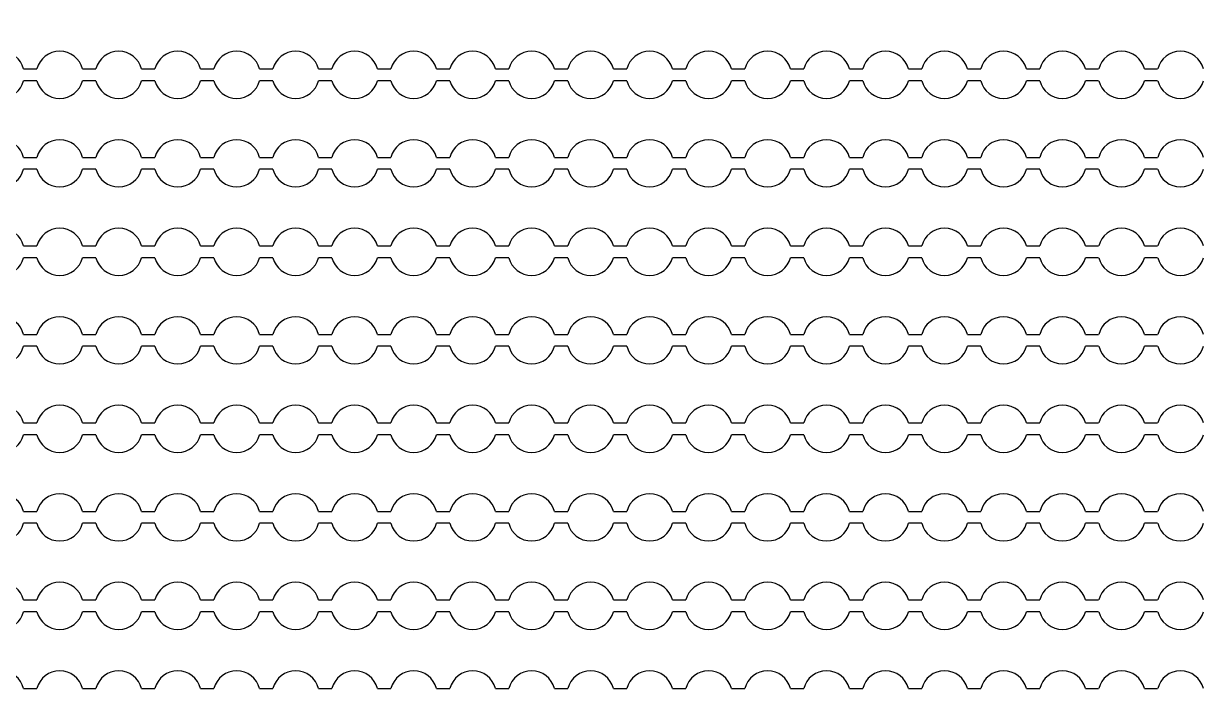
# Model space of a CAD drawing. Extents: x 4056 to 105656, y 4120 to 105720.
# Drawn here: x 59891 to 60891, y 74499 to 75068 of the extents above; entities that cross this region are included whole.
import ezdxf

# ---------------------------------------------------------------- set-up
doc = ezdxf.new("R2010")
doc.units = 13
doc.header["$MEASUREMENT"] = 0
doc.layers.add('Main Layer', color=7, linetype='Continuous', lineweight=0)

msp = doc.modelspace()

# ---------------------------------------------------------------- linework, layer by layer
for p, q in [((59890.9, 75029.2), (59902.1, 75029.2)), ((59940.9, 75029.2), (59952.1, 75029.2)), ((59990.9, 75029.2), (60002.1, 75029.2)), ((60040.9, 75029.2), (60052.1, 75029.2)), ((60090.9, 75029.2), (60102.1, 75029.2)), ((60140.9, 75029.2), (60152.1, 75029.2)), ((60190.9, 75029.2), (60202.1, 75029.2)), ((60240.9, 75029.2), (60252.1, 75029.2)), ((60290.9, 75029.2), (60302.1, 75029.2)), ((60340.9, 75029.2), (60352.1, 75029.2)), ((60390.9, 75029.2), (60402.1, 75029.2)), ((60440.9, 75029.2), (60452.1, 75029.2)), ((60490.9, 75029.2), (60502.1, 75029.2)), ((60540.9, 75029.2), (60552.1, 75029.2)), ((60590.9, 75029.2), (60602.1, 75029.2)), ((60640.9, 75029.2), (60652.1, 75029.2)), ((60690.9, 75029.2), (60702.1, 75029.2)), ((60740.9, 75029.2), (60752.1, 75029.2)), ((60790.9, 75029.2), (60802.1, 75029.2)), ((60840.9, 75029.2), (60852.1, 75029.2)), ((59902.1, 75019.2), (59890.9, 75019.2)), ((59952.1, 75019.2), (59940.9, 75019.2)), ((60002.1, 75019.2), (59990.9, 75019.2)), ((60052.1, 75019.2), (60040.9, 75019.2)), ((60102.1, 75019.2), (60090.9, 75019.2)), ((60152.1, 75019.2), (60140.9, 75019.2)), ((60202.1, 75019.2), (60190.9, 75019.2)), ((60252.1, 75019.2), (60240.9, 75019.2)), ((60302.1, 75019.2), (60290.9, 75019.2)), ((60352.1, 75019.2), (60340.9, 75019.2)), ((60402.1, 75019.2), (60390.9, 75019.2)), ((60452.1, 75019.2), (60440.9, 75019.2)), ((60502.1, 75019.2), (60490.9, 75019.2)), ((60552.1, 75019.2), (60540.9, 75019.2)), ((60602.1, 75019.2), (60590.9, 75019.2)), ((60652.1, 75019.2), (60640.9, 75019.2)), ((60702.1, 75019.2), (60690.9, 75019.2)), ((60752.1, 75019.2), (60740.9, 75019.2)), ((60802.1, 75019.2), (60790.9, 75019.2)), ((60852.1, 75019.2), (60840.9, 75019.2)), ((59890.9, 74954.2), (59902.1, 74954.2)), ((59940.9, 74954.2), (59952.1, 74954.2)), ((59990.9, 74954.2), (60002.1, 74954.2)), ((60040.9, 74954.2), (60052.1, 74954.2)), ((60090.9, 74954.2), (60102.1, 74954.2)), ((60140.9, 74954.2), (60152.1, 74954.2)), ((60190.9, 74954.2), (60202.1, 74954.2)), ((60240.9, 74954.2), (60252.1, 74954.2)), ((60290.9, 74954.2), (60302.1, 74954.2)), ((60340.9, 74954.2), (60352.1, 74954.2)), ((60390.9, 74954.2), (60402.1, 74954.2)), ((60440.9, 74954.2), (60452.1, 74954.2)), ((60490.9, 74954.2), (60502.1, 74954.2)), ((60540.9, 74954.2), (60552.1, 74954.2)), ((60590.9, 74954.2), (60602.1, 74954.2)), ((60640.9, 74954.2), (60652.1, 74954.2)), ((60690.9, 74954.2), (60702.1, 74954.2)), ((60740.9, 74954.2), (60752.1, 74954.2)), ((60790.9, 74954.2), (60802.1, 74954.2)), ((60840.9, 74954.2), (60852.1, 74954.2)), ((59902.1, 74944.2), (59890.9, 74944.2)), ((59952.1, 74944.2), (59940.9, 74944.2)), ((60002.1, 74944.2), (59990.9, 74944.2)), ((60052.1, 74944.2), (60040.9, 74944.2)), ((60102.1, 74944.2), (60090.9, 74944.2)), ((60152.1, 74944.2), (60140.9, 74944.2)), ((60202.1, 74944.2), (60190.9, 74944.2)), ((60252.1, 74944.2), (60240.9, 74944.2)), ((60302.1, 74944.2), (60290.9, 74944.2)), ((60352.1, 74944.2), (60340.9, 74944.2)), ((60402.1, 74944.2), (60390.9, 74944.2)), ((60452.1, 74944.2), (60440.9, 74944.2)), ((60502.1, 74944.2), (60490.9, 74944.2)), ((60552.1, 74944.2), (60540.9, 74944.2)), ((60602.1, 74944.2), (60590.9, 74944.2)), ((60652.1, 74944.2), (60640.9, 74944.2)), ((60702.1, 74944.2), (60690.9, 74944.2)), ((60752.1, 74944.2), (60740.9, 74944.2)), ((60802.1, 74944.2), (60790.9, 74944.2)), ((60852.1, 74944.2), (60840.9, 74944.2)), ((59890.9, 74879.2), (59902.1, 74879.2)), ((59940.9, 74879.2), (59952.1, 74879.2)), ((59990.9, 74879.2), (60002.1, 74879.2)), ((60040.9, 74879.2), (60052.1, 74879.2)), ((60090.9, 74879.2), (60102.1, 74879.2)), ((60140.9, 74879.2), (60152.1, 74879.2)), ((60190.9, 74879.2), (60202.1, 74879.2)), ((60240.9, 74879.2), (60252.1, 74879.2)), ((60290.9, 74879.2), (60302.1, 74879.2)), ((60340.9, 74879.2), (60352.1, 74879.2)), ((60390.9, 74879.2), (60402.1, 74879.2)), ((60440.9, 74879.2), (60452.1, 74879.2)), ((60490.9, 74879.2), (60502.1, 74879.2)), ((60540.9, 74879.2), (60552.1, 74879.2)), ((60590.9, 74879.2), (60602.1, 74879.2)), ((60640.9, 74879.2), (60652.1, 74879.2)), ((60690.9, 74879.2), (60702.1, 74879.2)), ((60740.9, 74879.2), (60752.1, 74879.2)), ((60790.9, 74879.2), (60802.1, 74879.2)), ((60840.9, 74879.2), (60852.1, 74879.2)), ((59902.1, 74869.2), (59890.9, 74869.2)), ((59952.1, 74869.2), (59940.9, 74869.2)), ((60002.1, 74869.2), (59990.9, 74869.2)), ((60052.1, 74869.2), (60040.9, 74869.2)), ((60102.1, 74869.2), (60090.9, 74869.2)), ((60152.1, 74869.2), (60140.9, 74869.2)), ((60202.1, 74869.2), (60190.9, 74869.2)), ((60252.1, 74869.2), (60240.9, 74869.2)), ((60302.1, 74869.2), (60290.9, 74869.2)), ((60352.1, 74869.2), (60340.9, 74869.2)), ((60402.1, 74869.2), (60390.9, 74869.2)), ((60452.1, 74869.2), (60440.9, 74869.2)), ((60502.1, 74869.2), (60490.9, 74869.2)), ((60552.1, 74869.2), (60540.9, 74869.2)), ((60602.1, 74869.2), (60590.9, 74869.2)), ((60652.1, 74869.2), (60640.9, 74869.2)), ((60702.1, 74869.2), (60690.9, 74869.2)), ((60752.1, 74869.2), (60740.9, 74869.2)), ((60802.1, 74869.2), (60790.9, 74869.2)), ((60852.1, 74869.2), (60840.9, 74869.2)), ((59890.9, 74804.2), (59902.1, 74804.2)), ((59940.9, 74804.2), (59952.1, 74804.2)), ((59990.9, 74804.2), (60002.1, 74804.2)), ((60040.9, 74804.2), (60052.1, 74804.2)), ((60090.9, 74804.2), (60102.1, 74804.2)), ((60140.9, 74804.2), (60152.1, 74804.2)), ((60190.9, 74804.2), (60202.1, 74804.2)), ((60240.9, 74804.2), (60252.1, 74804.2)), ((60290.9, 74804.2), (60302.1, 74804.2)), ((60340.9, 74804.2), (60352.1, 74804.2)), ((60390.9, 74804.2), (60402.1, 74804.2)), ((60440.9, 74804.2), (60452.1, 74804.2)), ((60490.9, 74804.2), (60502.1, 74804.2)), ((60540.9, 74804.2), (60552.1, 74804.2)), ((60590.9, 74804.2), (60602.1, 74804.2)), ((60640.9, 74804.2), (60652.1, 74804.2)), ((60690.9, 74804.2), (60702.1, 74804.2)), ((60740.9, 74804.2), (60752.1, 74804.2)), ((60790.9, 74804.2), (60802.1, 74804.2)), ((60840.9, 74804.2), (60852.1, 74804.2)), ((59902.1, 74794.2), (59890.9, 74794.2)), ((59952.1, 74794.2), (59940.9, 74794.2)), ((60002.1, 74794.2), (59990.9, 74794.2)), ((60052.1, 74794.2), (60040.9, 74794.2)), ((60102.1, 74794.2), (60090.9, 74794.2)), ((60152.1, 74794.2), (60140.9, 74794.2)), ((60202.1, 74794.2), (60190.9, 74794.2)), ((60252.1, 74794.2), (60240.9, 74794.2)), ((60302.1, 74794.2), (60290.9, 74794.2)), ((60352.1, 74794.2), (60340.9, 74794.2)), ((60402.1, 74794.2), (60390.9, 74794.2)), ((60452.1, 74794.2), (60440.9, 74794.2)), ((60502.1, 74794.2), (60490.9, 74794.2)), ((60552.1, 74794.2), (60540.9, 74794.2)), ((60602.1, 74794.2), (60590.9, 74794.2)), ((60652.1, 74794.2), (60640.9, 74794.2)), ((60702.1, 74794.2), (60690.9, 74794.2)), ((60752.1, 74794.2), (60740.9, 74794.2)), ((60802.1, 74794.2), (60790.9, 74794.2)), ((60852.1, 74794.2), (60840.9, 74794.2)), ((59890.9, 74729.2), (59902.1, 74729.2)), ((59940.9, 74729.2), (59952.1, 74729.2)), ((59990.9, 74729.2), (60002.1, 74729.2)), ((60040.9, 74729.2), (60052.1, 74729.2)), ((60090.9, 74729.2), (60102.1, 74729.2)), ((60140.9, 74729.2), (60152.1, 74729.2)), ((60190.9, 74729.2), (60202.1, 74729.2)), ((60240.9, 74729.2), (60252.1, 74729.2)), ((60290.9, 74729.2), (60302.1, 74729.2)), ((60340.9, 74729.2), (60352.1, 74729.2)), ((60390.9, 74729.2), (60402.1, 74729.2)), ((60440.9, 74729.2), (60452.1, 74729.2)), ((60490.9, 74729.2), (60502.1, 74729.2)), ((60540.9, 74729.2), (60552.1, 74729.2)), ((60590.9, 74729.2), (60602.1, 74729.2)), ((60640.9, 74729.2), (60652.1, 74729.2)), ((60690.9, 74729.2), (60702.1, 74729.2)), ((60740.9, 74729.2), (60752.1, 74729.2)), ((60790.9, 74729.2), (60802.1, 74729.2)), ((60840.9, 74729.2), (60852.1, 74729.2)), ((59902.1, 74719.2), (59890.9, 74719.2)), ((59952.1, 74719.2), (59940.9, 74719.2)), ((60002.1, 74719.2), (59990.9, 74719.2)), ((60052.1, 74719.2), (60040.9, 74719.2)), ((60102.1, 74719.2), (60090.9, 74719.2)), ((60152.1, 74719.2), (60140.9, 74719.2)), ((60202.1, 74719.2), (60190.9, 74719.2)), ((60252.1, 74719.2), (60240.9, 74719.2)), ((60302.1, 74719.2), (60290.9, 74719.2)), ((60352.1, 74719.2), (60340.9, 74719.2)), ((60402.1, 74719.2), (60390.9, 74719.2)), ((60452.1, 74719.2), (60440.9, 74719.2)), ((60502.1, 74719.2), (60490.9, 74719.2)), ((60552.1, 74719.2), (60540.9, 74719.2)), ((60602.1, 74719.2), (60590.9, 74719.2)), ((60652.1, 74719.2), (60640.9, 74719.2)), ((60702.1, 74719.2), (60690.9, 74719.2)), ((60752.1, 74719.2), (60740.9, 74719.2)), ((60802.1, 74719.2), (60790.9, 74719.2)), ((60852.1, 74719.2), (60840.9, 74719.2)), ((59890.9, 74654.2), (59902.1, 74654.2)), ((59940.9, 74654.2), (59952.1, 74654.2)), ((59990.9, 74654.2), (60002.1, 74654.2)), ((60040.9, 74654.2), (60052.1, 74654.2)), ((60090.9, 74654.2), (60102.1, 74654.2)), ((60140.9, 74654.2), (60152.1, 74654.2)), ((60190.9, 74654.2), (60202.1, 74654.2)), ((60240.9, 74654.2), (60252.1, 74654.2)), ((60290.9, 74654.2), (60302.1, 74654.2)), ((60340.9, 74654.2), (60352.1, 74654.2)), ((60390.9, 74654.2), (60402.1, 74654.2)), ((60440.9, 74654.2), (60452.1, 74654.2)), ((60490.9, 74654.2), (60502.1, 74654.2)), ((60540.9, 74654.2), (60552.1, 74654.2)), ((60590.9, 74654.2), (60602.1, 74654.2)), ((60640.9, 74654.2), (60652.1, 74654.2)), ((60690.9, 74654.2), (60702.1, 74654.2)), ((60740.9, 74654.2), (60752.1, 74654.2)), ((60790.9, 74654.2), (60802.1, 74654.2)), ((60840.9, 74654.2), (60852.1, 74654.2)), ((59902.1, 74644.2), (59890.9, 74644.2)), ((59952.1, 74644.2), (59940.9, 74644.2)), ((60002.1, 74644.2), (59990.9, 74644.2)), ((60052.1, 74644.2), (60040.9, 74644.2)), ((60102.1, 74644.2), (60090.9, 74644.2)), ((60152.1, 74644.2), (60140.9, 74644.2)), ((60202.1, 74644.2), (60190.9, 74644.2)), ((60252.1, 74644.2), (60240.9, 74644.2)), ((60302.1, 74644.2), (60290.9, 74644.2)), ((60352.1, 74644.2), (60340.9, 74644.2)), ((60402.1, 74644.2), (60390.9, 74644.2)), ((60452.1, 74644.2), (60440.9, 74644.2)), ((60502.1, 74644.2), (60490.9, 74644.2)), ((60552.1, 74644.2), (60540.9, 74644.2)), ((60602.1, 74644.2), (60590.9, 74644.2)), ((60652.1, 74644.2), (60640.9, 74644.2)), ((60702.1, 74644.2), (60690.9, 74644.2)), ((60752.1, 74644.2), (60740.9, 74644.2)), ((60802.1, 74644.2), (60790.9, 74644.2)), ((60852.1, 74644.2), (60840.9, 74644.2)), ((59890.9, 74579.2), (59902.1, 74579.2)), ((59940.9, 74579.2), (59952.1, 74579.2)), ((59990.9, 74579.2), (60002.1, 74579.2)), ((60040.9, 74579.2), (60052.1, 74579.2)), ((60090.9, 74579.2), (60102.1, 74579.2)), ((60140.9, 74579.2), (60152.1, 74579.2)), ((60190.9, 74579.2), (60202.1, 74579.2)), ((60240.9, 74579.2), (60252.1, 74579.2)), ((60290.9, 74579.2), (60302.1, 74579.2)), ((60340.9, 74579.2), (60352.1, 74579.2)), ((60390.9, 74579.2), (60402.1, 74579.2)), ((60440.9, 74579.2), (60452.1, 74579.2)), ((60490.9, 74579.2), (60502.1, 74579.2)), ((60540.9, 74579.2), (60552.1, 74579.2)), ((60590.9, 74579.2), (60602.1, 74579.2)), ((60640.9, 74579.2), (60652.1, 74579.2)), ((60690.9, 74579.2), (60702.1, 74579.2)), ((60740.9, 74579.2), (60752.1, 74579.2)), ((60790.9, 74579.2), (60802.1, 74579.2)), ((60840.9, 74579.2), (60852.1, 74579.2)), ((59902.1, 74569.2), (59890.9, 74569.2)), ((59952.1, 74569.2), (59940.9, 74569.2)), ((60002.1, 74569.2), (59990.9, 74569.2)), ((60052.1, 74569.2), (60040.9, 74569.2)), ((60102.1, 74569.2), (60090.9, 74569.2)), ((60152.1, 74569.2), (60140.9, 74569.2)), ((60202.1, 74569.2), (60190.9, 74569.2)), ((60252.1, 74569.2), (60240.9, 74569.2)), ((60302.1, 74569.2), (60290.9, 74569.2)), ((60352.1, 74569.2), (60340.9, 74569.2)), ((60402.1, 74569.2), (60390.9, 74569.2)), ((60452.1, 74569.2), (60440.9, 74569.2)), ((60502.1, 74569.2), (60490.9, 74569.2)), ((60552.1, 74569.2), (60540.9, 74569.2)), ((60602.1, 74569.2), (60590.9, 74569.2)), ((60652.1, 74569.2), (60640.9, 74569.2)), ((60702.1, 74569.2), (60690.9, 74569.2)), ((60752.1, 74569.2), (60740.9, 74569.2)), ((60802.1, 74569.2), (60790.9, 74569.2)), ((60852.1, 74569.2), (60840.9, 74569.2)), ((59890.9, 74504.2), (59902.1, 74504.2)), ((59940.9, 74504.2), (59952.1, 74504.2)), ((59990.9, 74504.2), (60002.1, 74504.2)), ((60040.9, 74504.2), (60052.1, 74504.2)), ((60090.9, 74504.2), (60102.1, 74504.2)), ((60140.9, 74504.2), (60152.1, 74504.2)), ((60190.9, 74504.2), (60202.1, 74504.2)), ((60240.9, 74504.2), (60252.1, 74504.2)), ((60290.9, 74504.2), (60302.1, 74504.2)), ((60340.9, 74504.2), (60352.1, 74504.2)), ((60390.9, 74504.2), (60402.1, 74504.2)), ((60440.9, 74504.2), (60452.1, 74504.2)), ((60490.9, 74504.2), (60502.1, 74504.2)), ((60540.9, 74504.2), (60552.1, 74504.2)), ((60590.9, 74504.2), (60602.1, 74504.2)), ((60640.9, 74504.2), (60652.1, 74504.2)), ((60690.9, 74504.2), (60702.1, 74504.2)), ((60740.9, 74504.2), (60752.1, 74504.2)), ((60790.9, 74504.2), (60802.1, 74504.2)), ((60840.9, 74504.2), (60852.1, 74504.2))]:
    msp.add_line(p, q)
at = {"lineweight": 0}
msp.add_circle((61011.6, 73976.1), 11000, dxfattribs=at)
for centre, start, end in [((59871.5, 75024.2), 14.4775, 165.5225), ((59921.5, 75024.2), 14.4775, 165.5225), ((59971.5, 75024.2), 14.4775, 165.5225), ((60021.5, 75024.2), 14.4775, 165.5225), ((60071.5, 75024.2), 14.4775, 165.5225), ((60121.5, 75024.2), 14.4775, 165.5225), ((60171.5, 75024.2), 14.4775, 165.5225), ((60221.5, 75024.2), 14.4775, 165.5225), ((60271.5, 75024.2), 14.4775, 165.5225), ((60321.5, 75024.2), 14.4775, 165.5225), ((60371.5, 75024.2), 14.4775, 165.5225), ((60421.5, 75024.2), 14.4775, 165.5225), ((60471.5, 75024.2), 14.4775, 165.5225), ((60521.5, 75024.2), 14.4775, 165.5225), ((60571.5, 75024.2), 14.4775, 165.5225), ((60621.5, 75024.2), 14.4775, 165.5225), ((60671.5, 75024.2), 14.4775, 165.5225), ((60721.5, 75024.2), 14.4775, 165.5225), ((60771.5, 75024.2), 14.4775, 165.5225), ((60821.5, 75024.2), 14.4775, 165.5225), ((60871.5, 75024.2), 14.4775, 165.5225), ((59871.5, 75024.2), 194.4775, 345.5225), ((59921.5, 75024.2), 194.4775, 345.5225), ((59971.5, 75024.2), 194.4775, 345.5225), ((60021.5, 75024.2), 194.4775, 345.5225), ((60071.5, 75024.2), 194.4775, 345.5225), ((60121.5, 75024.2), 194.4775, 345.5225), ((60171.5, 75024.2), 194.4775, 345.5225), ((60221.5, 75024.2), 194.4775, 345.5225), ((60271.5, 75024.2), 194.4775, 345.5225), ((60321.5, 75024.2), 194.4775, 345.5225), ((60371.5, 75024.2), 194.4775, 345.5225), ((60421.5, 75024.2), 194.4775, 345.5225), ((60471.5, 75024.2), 194.4775, 345.5225), ((60521.5, 75024.2), 194.4775, 345.5225), ((60571.5, 75024.2), 194.4775, 345.5225), ((60621.5, 75024.2), 194.4775, 345.5225), ((60671.5, 75024.2), 194.4775, 345.5225), ((60721.5, 75024.2), 194.4775, 345.5225), ((60771.5, 75024.2), 194.4775, 345.5225), ((60821.5, 75024.2), 194.4775, 345.5225), ((60871.5, 75024.2), 194.4775, 345.5225), ((59871.5, 74949.2), 14.4775, 165.5225), ((59921.5, 74949.2), 14.4775, 165.5225), ((59971.5, 74949.2), 14.4775, 165.5225), ((60021.5, 74949.2), 14.4775, 165.5225), ((60071.5, 74949.2), 14.4775, 165.5225), ((60121.5, 74949.2), 14.4775, 165.5225), ((60171.5, 74949.2), 14.4775, 165.5225), ((60221.5, 74949.2), 14.4775, 165.5225), ((60271.5, 74949.2), 14.4775, 165.5225), ((60321.5, 74949.2), 14.4775, 165.5225), ((60371.5, 74949.2), 14.4775, 165.5225), ((60421.5, 74949.2), 14.4775, 165.5225), ((60471.5, 74949.2), 14.4775, 165.5225), ((60521.5, 74949.2), 14.4775, 165.5225), ((60571.5, 74949.2), 14.4775, 165.5225), ((60621.5, 74949.2), 14.4775, 165.5225), ((60671.5, 74949.2), 14.4775, 165.5225), ((60721.5, 74949.2), 14.4775, 165.5225), ((60771.5, 74949.2), 14.4775, 165.5225), ((60821.5, 74949.2), 14.4775, 165.5225), ((60871.5, 74949.2), 14.4775, 165.5225), ((59871.5, 74949.2), 194.4775, 345.5225), ((59921.5, 74949.2), 194.4775, 345.5225), ((59971.5, 74949.2), 194.4775, 345.5225), ((60021.5, 74949.2), 194.4775, 345.5225), ((60071.5, 74949.2), 194.4775, 345.5225), ((60121.5, 74949.2), 194.4775, 345.5225), ((60171.5, 74949.2), 194.4775, 345.5225), ((60221.5, 74949.2), 194.4775, 345.5225), ((60271.5, 74949.2), 194.4775, 345.5225), ((60321.5, 74949.2), 194.4775, 345.5225), ((60371.5, 74949.2), 194.4775, 345.5225), ((60421.5, 74949.2), 194.4775, 345.5225), ((60471.5, 74949.2), 194.4775, 345.5225), ((60521.5, 74949.2), 194.4775, 345.5225), ((60571.5, 74949.2), 194.4775, 345.5225), ((60621.5, 74949.2), 194.4775, 345.5225), ((60671.5, 74949.2), 194.4775, 345.5225), ((60721.5, 74949.2), 194.4775, 345.5225), ((60771.5, 74949.2), 194.4775, 345.5225), ((60821.5, 74949.2), 194.4775, 345.5225), ((60871.5, 74949.2), 194.4775, 345.5225), ((59871.5, 74874.2), 14.4775, 165.5225), ((59921.5, 74874.2), 14.4775, 165.5225), ((59971.5, 74874.2), 14.4775, 165.5225), ((60021.5, 74874.2), 14.4775, 165.5225), ((60071.5, 74874.2), 14.4775, 165.5225), ((60121.5, 74874.2), 14.4775, 165.5225), ((60171.5, 74874.2), 14.4775, 165.5225), ((60221.5, 74874.2), 14.4775, 165.5225), ((60271.5, 74874.2), 14.4775, 165.5225), ((60321.5, 74874.2), 14.4775, 165.5225), ((60371.5, 74874.2), 14.4775, 165.5225), ((60421.5, 74874.2), 14.4775, 165.5225), ((60471.5, 74874.2), 14.4775, 165.5225), ((60521.5, 74874.2), 14.4775, 165.5225), ((60571.5, 74874.2), 14.4775, 165.5225), ((60621.5, 74874.2), 14.4775, 165.5225), ((60671.5, 74874.2), 14.4775, 165.5225), ((60721.5, 74874.2), 14.4775, 165.5225), ((60771.5, 74874.2), 14.4775, 165.5225), ((60821.5, 74874.2), 14.4775, 165.5225), ((60871.5, 74874.2), 14.4775, 165.5225), ((59871.5, 74874.2), 194.4775, 345.5225), ((59921.5, 74874.2), 194.4775, 345.5225), ((59971.5, 74874.2), 194.4775, 345.5225), ((60021.5, 74874.2), 194.4775, 345.5225), ((60071.5, 74874.2), 194.4775, 345.5225), ((60121.5, 74874.2), 194.4775, 345.5225), ((60171.5, 74874.2), 194.4775, 345.5225), ((60221.5, 74874.2), 194.4775, 345.5225), ((60271.5, 74874.2), 194.4775, 345.5225), ((60321.5, 74874.2), 194.4775, 345.5225), ((60371.5, 74874.2), 194.4775, 345.5225), ((60421.5, 74874.2), 194.4775, 345.5225), ((60471.5, 74874.2), 194.4775, 345.5225), ((60521.5, 74874.2), 194.4775, 345.5225), ((60571.5, 74874.2), 194.4775, 345.5225), ((60621.5, 74874.2), 194.4775, 345.5225), ((60671.5, 74874.2), 194.4775, 345.5225), ((60721.5, 74874.2), 194.4775, 345.5225), ((60771.5, 74874.2), 194.4775, 345.5225), ((60821.5, 74874.2), 194.4775, 345.5225), ((60871.5, 74874.2), 194.4775, 345.5225), ((59871.5, 74799.2), 14.4775, 165.5225), ((59921.5, 74799.2), 14.4775, 165.5225), ((59971.5, 74799.2), 14.4775, 165.5225), ((60021.5, 74799.2), 14.4775, 165.5225), ((60071.5, 74799.2), 14.4775, 165.5225), ((60121.5, 74799.2), 14.4775, 165.5225), ((60171.5, 74799.2), 14.4775, 165.5225), ((60221.5, 74799.2), 14.4775, 165.5225), ((60271.5, 74799.2), 14.4775, 165.5225), ((60321.5, 74799.2), 14.4775, 165.5225), ((60371.5, 74799.2), 14.4775, 165.5225), ((60421.5, 74799.2), 14.4775, 165.5225), ((60471.5, 74799.2), 14.4775, 165.5225), ((60521.5, 74799.2), 14.4775, 165.5225), ((60571.5, 74799.2), 14.4775, 165.5225), ((60621.5, 74799.2), 14.4775, 165.5225), ((60671.5, 74799.2), 14.4775, 165.5225), ((60721.5, 74799.2), 14.4775, 165.5225), ((60771.5, 74799.2), 14.4775, 165.5225), ((60821.5, 74799.2), 14.4775, 165.5225), ((60871.5, 74799.2), 14.4775, 165.5225), ((59871.5, 74799.2), 194.4775, 345.5225), ((59921.5, 74799.2), 194.4775, 345.5225), ((59971.5, 74799.2), 194.4775, 345.5225), ((60021.5, 74799.2), 194.4775, 345.5225), ((60071.5, 74799.2), 194.4775, 345.5225), ((60121.5, 74799.2), 194.4775, 345.5225), ((60171.5, 74799.2), 194.4775, 345.5225), ((60221.5, 74799.2), 194.4775, 345.5225), ((60271.5, 74799.2), 194.4775, 345.5225), ((60321.5, 74799.2), 194.4775, 345.5225), ((60371.5, 74799.2), 194.4775, 345.5225), ((60421.5, 74799.2), 194.4775, 345.5225), ((60471.5, 74799.2), 194.4775, 345.5225), ((60521.5, 74799.2), 194.4775, 345.5225), ((60571.5, 74799.2), 194.4775, 345.5225), ((60621.5, 74799.2), 194.4775, 345.5225), ((60671.5, 74799.2), 194.4775, 345.5225), ((60721.5, 74799.2), 194.4775, 345.5225), ((60771.5, 74799.2), 194.4775, 345.5225), ((60821.5, 74799.2), 194.4775, 345.5225), ((60871.5, 74799.2), 194.4775, 345.5225), ((59871.5, 74724.2), 14.4775, 165.5225), ((59921.5, 74724.2), 14.4775, 165.5225), ((59971.5, 74724.2), 14.4775, 165.5225), ((60021.5, 74724.2), 14.4775, 165.5225), ((60071.5, 74724.2), 14.4775, 165.5225), ((60121.5, 74724.2), 14.4775, 165.5225), ((60171.5, 74724.2), 14.4775, 165.5225), ((60221.5, 74724.2), 14.4775, 165.5225), ((60271.5, 74724.2), 14.4775, 165.5225), ((60321.5, 74724.2), 14.4775, 165.5225), ((60371.5, 74724.2), 14.4775, 165.5225), ((60421.5, 74724.2), 14.4775, 165.5225), ((60471.5, 74724.2), 14.4775, 165.5225), ((60521.5, 74724.2), 14.4775, 165.5225), ((60571.5, 74724.2), 14.4775, 165.5225), ((60621.5, 74724.2), 14.4775, 165.5225), ((60671.5, 74724.2), 14.4775, 165.5225), ((60721.5, 74724.2), 14.4775, 165.5225), ((60771.5, 74724.2), 14.4775, 165.5225), ((60821.5, 74724.2), 14.4775, 165.5225), ((60871.5, 74724.2), 14.4775, 165.5225), ((59871.5, 74724.2), 194.4775, 345.5225), ((59921.5, 74724.2), 194.4775, 345.5225), ((59971.5, 74724.2), 194.4775, 345.5225), ((60021.5, 74724.2), 194.4775, 345.5225), ((60071.5, 74724.2), 194.4775, 345.5225), ((60121.5, 74724.2), 194.4775, 345.5225), ((60171.5, 74724.2), 194.4775, 345.5225), ((60221.5, 74724.2), 194.4775, 345.5225), ((60271.5, 74724.2), 194.4775, 345.5225), ((60321.5, 74724.2), 194.4775, 345.5225), ((60371.5, 74724.2), 194.4775, 345.5225), ((60421.5, 74724.2), 194.4775, 345.5225), ((60471.5, 74724.2), 194.4775, 345.5225), ((60521.5, 74724.2), 194.4775, 345.5225), ((60571.5, 74724.2), 194.4775, 345.5225), ((60621.5, 74724.2), 194.4775, 345.5225), ((60671.5, 74724.2), 194.4775, 345.5225), ((60721.5, 74724.2), 194.4775, 345.5225), ((60771.5, 74724.2), 194.4775, 345.5225), ((60821.5, 74724.2), 194.4775, 345.5225), ((60871.5, 74724.2), 194.4775, 345.5225), ((59871.5, 74649.2), 14.4775, 165.5225), ((59921.5, 74649.2), 14.4775, 165.5225), ((59971.5, 74649.2), 14.4775, 165.5225), ((60021.5, 74649.2), 14.4775, 165.5225), ((60071.5, 74649.2), 14.4775, 165.5225), ((60121.5, 74649.2), 14.4775, 165.5225), ((60171.5, 74649.2), 14.4775, 165.5225), ((60221.5, 74649.2), 14.4775, 165.5225), ((60271.5, 74649.2), 14.4775, 165.5225), ((60321.5, 74649.2), 14.4775, 165.5225), ((60371.5, 74649.2), 14.4775, 165.5225), ((60421.5, 74649.2), 14.4775, 165.5225), ((60471.5, 74649.2), 14.4775, 165.5225), ((60521.5, 74649.2), 14.4775, 165.5225), ((60571.5, 74649.2), 14.4775, 165.5225), ((60621.5, 74649.2), 14.4775, 165.5225), ((60671.5, 74649.2), 14.4775, 165.5225), ((60721.5, 74649.2), 14.4775, 165.5225), ((60771.5, 74649.2), 14.4775, 165.5225), ((60821.5, 74649.2), 14.4775, 165.5225), ((60871.5, 74649.2), 14.4775, 165.5225), ((59871.5, 74649.2), 194.4775, 345.5225), ((59921.5, 74649.2), 194.4775, 345.5225), ((59971.5, 74649.2), 194.4775, 345.5225), ((60021.5, 74649.2), 194.4775, 345.5225), ((60071.5, 74649.2), 194.4775, 345.5225), ((60121.5, 74649.2), 194.4775, 345.5225), ((60171.5, 74649.2), 194.4775, 345.5225), ((60221.5, 74649.2), 194.4775, 345.5225), ((60271.5, 74649.2), 194.4775, 345.5225), ((60321.5, 74649.2), 194.4775, 345.5225), ((60371.5, 74649.2), 194.4775, 345.5225), ((60421.5, 74649.2), 194.4775, 345.5225), ((60471.5, 74649.2), 194.4775, 345.5225), ((60521.5, 74649.2), 194.4775, 345.5225), ((60571.5, 74649.2), 194.4775, 345.5225), ((60621.5, 74649.2), 194.4775, 345.5225), ((60671.5, 74649.2), 194.4775, 345.5225), ((60721.5, 74649.2), 194.4775, 345.5225), ((60771.5, 74649.2), 194.4775, 345.5225), ((60821.5, 74649.2), 194.4775, 345.5225), ((60871.5, 74649.2), 194.4775, 345.5225), ((59871.5, 74574.2), 14.4775, 165.5225), ((59921.5, 74574.2), 14.4775, 165.5225), ((59971.5, 74574.2), 14.4775, 165.5225), ((60021.5, 74574.2), 14.4775, 165.5225), ((60071.5, 74574.2), 14.4775, 165.5225), ((60121.5, 74574.2), 14.4775, 165.5225), ((60171.5, 74574.2), 14.4775, 165.5225), ((60221.5, 74574.2), 14.4775, 165.5225), ((60271.5, 74574.2), 14.4775, 165.5225), ((60321.5, 74574.2), 14.4775, 165.5225), ((60371.5, 74574.2), 14.4775, 165.5225), ((60421.5, 74574.2), 14.4775, 165.5225), ((60471.5, 74574.2), 14.4775, 165.5225), ((60521.5, 74574.2), 14.4775, 165.5225), ((60571.5, 74574.2), 14.4775, 165.5225), ((60621.5, 74574.2), 14.4775, 165.5225), ((60671.5, 74574.2), 14.4775, 165.5225), ((60721.5, 74574.2), 14.4775, 165.5225), ((60771.5, 74574.2), 14.4775, 165.5225), ((60821.5, 74574.2), 14.4775, 165.5225), ((60871.5, 74574.2), 14.4775, 165.5225), ((59871.5, 74574.2), 194.4775, 345.5225), ((59921.5, 74574.2), 194.4775, 345.5225), ((59971.5, 74574.2), 194.4775, 345.5225), ((60021.5, 74574.2), 194.4775, 345.5225), ((60071.5, 74574.2), 194.4775, 345.5225), ((60121.5, 74574.2), 194.4775, 345.5225), ((60171.5, 74574.2), 194.4775, 345.5225), ((60221.5, 74574.2), 194.4775, 345.5225), ((60271.5, 74574.2), 194.4775, 345.5225), ((60321.5, 74574.2), 194.4775, 345.5225), ((60371.5, 74574.2), 194.4775, 345.5225), ((60421.5, 74574.2), 194.4775, 345.5225), ((60471.5, 74574.2), 194.4775, 345.5225), ((60521.5, 74574.2), 194.4775, 345.5225), ((60571.5, 74574.2), 194.4775, 345.5225), ((60621.5, 74574.2), 194.4775, 345.5225), ((60671.5, 74574.2), 194.4775, 345.5225), ((60721.5, 74574.2), 194.4775, 345.5225), ((60771.5, 74574.2), 194.4775, 345.5225), ((60821.5, 74574.2), 194.4775, 345.5225), ((60871.5, 74574.2), 194.4775, 345.5225), ((59871.5, 74499.2), 14.4775, 165.5225), ((59921.5, 74499.2), 14.4775, 165.5225), ((59971.5, 74499.2), 14.4775, 165.5225), ((60021.5, 74499.2), 14.4775, 165.5225), ((60071.5, 74499.2), 14.4775, 165.5225), ((60121.5, 74499.2), 14.4775, 165.5225), ((60171.5, 74499.2), 14.4775, 165.5225), ((60221.5, 74499.2), 14.4775, 165.5225), ((60271.5, 74499.2), 14.4775, 165.5225), ((60321.5, 74499.2), 14.4775, 165.5225), ((60371.5, 74499.2), 14.4775, 165.5225), ((60421.5, 74499.2), 14.4775, 165.5225), ((60471.5, 74499.2), 14.4775, 165.5225), ((60521.5, 74499.2), 14.4775, 165.5225), ((60571.5, 74499.2), 14.4775, 165.5225), ((60621.5, 74499.2), 14.4775, 165.5225), ((60671.5, 74499.2), 14.4775, 165.5225), ((60721.5, 74499.2), 14.4775, 165.5225), ((60771.5, 74499.2), 14.4775, 165.5225), ((60821.5, 74499.2), 14.4775, 165.5225), ((60871.5, 74499.2), 14.4775, 165.5225)]:
    msp.add_arc(centre, 20, start, end)
at = {"layer": 'Main Layer'}
msp.add_circle((54856, 54920.5), 50800, dxfattribs=at)

doc.saveas('drawing.dxf')
